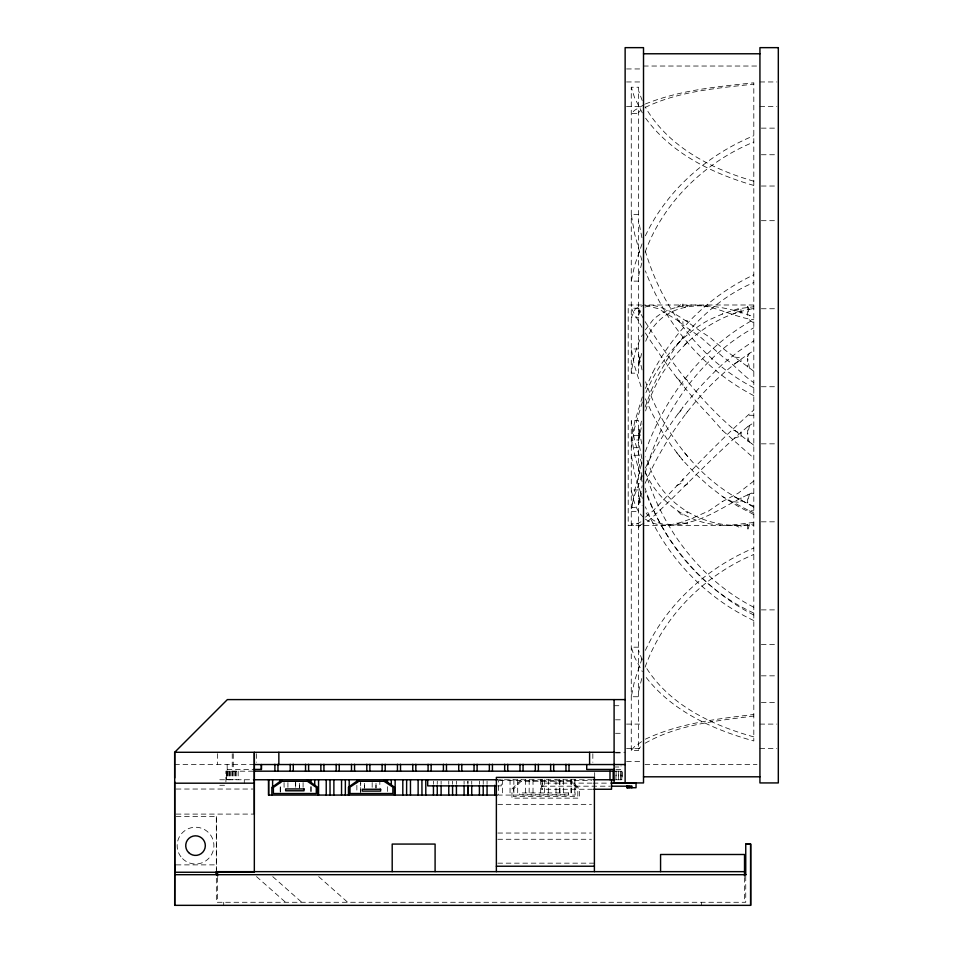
<?xml version="1.0" encoding="UTF-8"?>
<svg xmlns="http://www.w3.org/2000/svg" width="953" height="953" viewBox="0 0 953 953"><rect width="100%" height="100%" fill="white"/><g stroke="black" fill="none" stroke-linecap="round" stroke-linejoin="round"><path stroke-width="0.71" stroke-dasharray="4.76 3.57" d="M299.421 788.107L299.421 782.544L299.373 788.107M620.498 779.757L620.558 771.18M618.509 779.757L618.58 771.18M295.716 782.544L295.656 788.107L295.585 782.544M364.439 788.107L364.487 782.544L364.511 788.107M615.936 779.757L616.031 771.18M638.641 504.328L642.167 485.708M631.267 373.159L631.267 87.235L638.641 87.235L638.641 373.159L631.267 373.159C633.078 359.996 635.842 346.511 642.429 334.837M638.641 366.202L641.905 352.181M638.641 440.596L642.024 423.93M749.284 494.262L747.676 502.981L747.676 494.881L753.811 492.093M638.641 433.901L642.048 418.296M638.641 439.69L639.892 433.258M638.641 504.482L641.726 493.273M638.641 691.247L642.191 676.725M749.499 425.467L747.676 434.199L747.676 426.73L753.811 422.679M638.641 275.751L642.191 261.551M638.641 503.184L639.856 498.61M749.475 524.412L747.676 530.726L747.676 524.603L753.811 524.007M641.893 462.705L634.543 491.057L631.267 511.439L638.641 511.439M645.11 473.224C661.596 413.733 698.99 357.935 753.811 327.772M638.641 363.486L639.534 360.746M642.322 396.924L634.543 422.429L631.267 440.012L638.641 439.964M645.11 407.086L651.054 390.873M642.322 402.083L634.543 428.254L631.267 447.696L638.641 447.696M645.61 410.922C660.477 361.104 701.158 317.17 753.811 308.558M645.384 451.579C664.813 396.841 702.456 347.619 753.811 319.446M642.048 658.606L634.543 680.966L631.267 696.75L638.641 696.75M645.11 667.148C663.24 616.412 704.386 575.219 753.811 554.467M642.048 243.837L634.543 265.696L631.267 281.135L638.641 281.135M645.11 252.188C663.431 202.119 704.827 162.129 753.811 142.021M638.641 314.978L641.726 308.748M638.641 527.533L639.534 525.496L638.641 524.722M645.693 341.269C663.586 294.799 716.68 302.446 753.811 316.92M642.143 475.499L634.543 495.286L631.267 507.52L638.641 507.52M645.11 483.338L651.054 470.21C674.545 422.894 708.639 378.865 753.811 350.597M645.384 388.467L652.865 372.349M651.054 390.801L658.32 375.137L666.862 360.055M645.931 392.588C658.678 362.736 679.775 335.885 708.579 320.125L722.85 313.799L737.967 308.796L753.811 306.735M645.384 468.042C663.991 428.588 690.996 393.577 722.85 363.915L737.967 351.764L753.811 340.84M645.384 650.375C666.719 603.952 707.031 567.762 753.811 548.023M749.475 353.086L747.676 356.577L747.676 354.194M645.384 235.796C666.921 190.016 707.4 154.874 753.811 135.719M652.865 372.266C674.748 329.917 710.628 295.096 753.811 274.833M666.862 359.96L676.618 345.629C697.048 319.291 722.755 295.501 753.811 282.553M645.384 329.893L652.865 320.029C663.633 309.582 677.797 306.044 692.295 304.996C714.131 304.757 732.833 317.075 753.811 319.767M676.749 344.915L682.908 337.553L682.908 338.506M684.623 344.915L687.518 341.901M631.267 750.368L631.267 420.642L638.641 420.642L638.641 750.368L631.267 750.368L634.543 746.556L644.157 739.909M638.641 749.034L640.523 746.854M645.384 517.169L653.103 510.796C685.898 476.44 718.228 441.406 753.811 410.016M747.676 426.73C712.379 456.368 681.514 490.914 647.468 521.815L645.11 522.685M678 413.852L682.908 408.337L682.908 406.955M685.874 413.852L687.518 411.541M521.148 779.757L511.964 788.941L511.964 798.137L579.364 798.137L579.364 788.941L570.168 779.757M638.641 112.466L640.523 110.596M753.811 480.991L738.134 493.273L722.85 501.29L708.579 511.022C689.662 519.182 664.932 533.037 645.384 519.111M676.749 307.497L682.908 303.149L682.908 306.401M684.611 307.497L687.518 305.448L687.518 306.985M722.16 314.073L722.85 313.799M734.608 363.689L741.017 359.865M645.11 743.221C678.012 724.494 716.906 720.766 753.811 716.048M733.5 314.073L741.017 309.654M747.676 494.881C727.508 503.97 709.473 518.027 687.518 522.578C673.366 526.818 655.235 526.58 646.098 513.012M676.749 485.625L682.908 482.361L682.908 478.99M684.611 485.625L687.518 484.088L687.518 482.504M644.157 104.627L634.543 110.334L631.267 113.61L638.641 113.61M645.11 107.475C678.798 91.131 717.097 88.236 753.811 84.138M643.966 523.257L639.534 525.496M645.384 739.183C679.215 723.208 717.073 718.919 753.811 714.488M645.384 103.996C679.775 90.13 717.24 86.64 753.811 82.804L753.811 740.957C713.035 729.676 671.591 710.962 645.384 676.427M640.94 521.815L633.411 525.579L631.267 523.733L638.641 523.733M645.11 307.116L650.97 304.996C673.819 308.701 690.782 325.759 709.937 337.302C723.47 350.025 739.135 360.008 753.811 371.253M734.263 438.213L741.017 435.997M734.263 310.916L741.017 308.867L741.017 313.37M747.676 524.603C708.127 529.689 666.921 507.854 651.054 470.627L645.646 456.761M753.811 522.399L727.913 525.579L722.85 525.043C689.233 524.686 659 502.767 645.384 472.485M591.944 783.128L541.983 783.128L541.983 786.189L543.079 786.189L543.079 783.128M643.513 66.031L756.992 66.031M626.55 68.95L643.513 68.95M626.55 81.958L643.513 81.958M759.934 81.958L776.898 81.958M626.55 106.474L643.513 106.474M759.934 106.474L776.898 106.474M761.352 128.143L776.898 128.143M761.352 154.743L776.898 154.743M761.352 186.026L776.898 186.026M638.641 214.354L631.267 214.354L634.543 233.604L641.893 260.372M761.352 220.691L776.898 220.691M641.488 304.996L628.194 304.996L628.194 525.579L753.811 525.579M753.811 304.996L644.442 304.996L635.377 308.748L631.267 317.706L638.641 317.706M638.641 308.212L631.267 308.212L641.988 327.308M752 308.748L753.811 308.748M761.352 308.748L776.898 308.748M638.641 348.953L631.267 348.953L634.543 365.928L641.929 389.42M761.352 386.739L776.898 386.739M749.201 415.282L753.811 415.282M638.641 435.497L631.267 435.497L634.543 454.557L642.096 481.67M645.11 321.626C674.081 367.286 708.055 411.756 752 443.836L753.811 443.836M761.352 443.836L776.898 443.836M638.641 455.26L631.267 455.26L634.543 472.807L642.322 498.419M638.641 489.949L631.267 489.949C633.447 500.051 635.818 511.261 644.371 518.039M752 493.273L753.811 493.273M645.384 398.807L652.865 414.865L661.656 430.804L671.686 446.052L682.908 460.347L695.225 473.581L708.579 485.732L722.85 496.775L749.201 510.796L753.811 510.796M761.352 521.815L776.898 521.815M761.352 609.884L776.898 609.884M761.352 644.55L776.898 644.55M638.641 647.182L631.267 647.182L634.543 657.141L642.322 671.674M761.352 675.832L776.898 675.832M761.352 702.432L776.898 702.432M614.101 705.72L622.38 705.72M615.483 719.813L622.38 719.813M626.55 724.101L643.513 724.101M759.934 724.101L776.898 724.101M615.483 733.298L622.38 733.298M626.55 748.605L643.513 748.605M759.934 748.605L776.898 748.605M615.483 752.286L625.132 752.286M615.483 752.906L622.38 752.906M626.55 761.626L642.108 761.626M174.685 764.544L253.284 764.544M644.99 764.544L756.992 764.544M614.101 766.998L622.38 766.998M227.136 769.44L253.081 769.44M616.007 769.44L621.022 769.44L621.022 765.771M253.176 771.18L225.909 771.18L225.909 783.437M614.971 771.18L622.249 771.18L622.249 779.757L615.65 779.757M219.786 779.757L253.224 779.757M592.516 779.757L498.55 779.757L498.55 795.076L575.1 795.076L575.1 779.757M499.336 780.447L591.432 780.447M593.242 783.128L609.586 783.128M219.786 785.272L225.909 785.272M498.3 785.88L501.242 785.88L501.242 779.757M541.983 786.189L609.872 786.189M176.198 789.036L252.855 789.036M592.516 789.251L541.316 789.251L541.316 779.757M497.847 804.344L591.432 804.344M176.186 814.1L254.32 814.088M176.198 816.554L216.331 816.542L216.343 870.327M497.847 833.041L591.432 833.041M497.847 839.271L591.432 839.271M497.847 863.168L594.398 863.168M176.21 864.883L216.343 864.871M753.811 506.257C701.468 484.529 664.027 434.377 645.586 381.819M733.5 501.731L741.017 502.445L741.017 497.776M685.874 320.649L687.518 320.839L687.518 322.078M645.384 305.329L658.463 308.748L678 320.649L682.908 321.209L682.908 324.89L700.717 337.302L722.85 356.899C734.072 364.26 742.447 375.268 753.811 382.618M722.16 501.731L722.85 501.29M734.608 357.089L741.017 357.887L741.017 361.711M753.811 736.883C711.784 725.304 668.363 704.47 645.11 665.861M753.811 181.201C711.212 169.003 667.767 146.512 645.11 106.784M753.811 185.454C712.594 173.589 671.067 153.493 645.384 117.862M684.623 523.078L687.518 523.983L687.518 522.578M676.749 523.078L682.908 525.02L682.908 522.018M753.811 613.065C701.968 589.562 662.526 541.995 645.11 488.174M734.263 496.727L749.499 504.554M753.811 507.139L747.676 503.78M749.201 510.796L753.811 512.833M734.608 525.079L741.017 528.117L741.017 525.353M638.641 311.512L639.856 312.107M733.5 430.053L741.017 433.758M753.811 514.549L737.967 506.293L722.85 496.775M753.811 607.252C700.455 579.948 661.93 528.2 645.11 471.247M753.811 620.57C705.22 597.757 665.825 556.445 645.384 506.805M753.811 387.788C700.705 360.317 662.43 308.617 645.562 251.83M753.811 615.042C703.719 589.419 665.23 543.841 645.384 491.486M753.811 395.65C703.54 369.681 665.17 323.579 645.384 270.89M645.384 332.99C664.146 361.878 684.588 389.86 708.579 414.722L722.85 430.768L753.811 458.143M749.201 319.767L753.811 323.007M752 443.836L753.811 445.206M678 320.649L682.908 324.89M684.623 377.876L687.518 380.426L687.518 381.379M676.749 377.876L682.908 383.297L682.908 385.334M256.512 876.617L286.841 903.42M318.695 876.617L348.977 903.42M272.737 876.617L303.03 903.42M685.874 511.356L687.518 513.024L687.518 512.249M678 511.356L682.908 516.323L682.908 514.012M722.16 430.053L722.85 430.768M684.611 452.746L687.518 456.38M676.749 452.746L682.908 460.466M638.641 498.074L642.131 505.745M643.525 318.659L638.641 310.011M642.322 112.871L634.543 97.659L631.267 87.235M749.284 309.368L747.676 306.413L747.676 315.36M642.239 659.929L638.641 650.661M642.239 100.577L638.641 90.869M641.857 463.789L634.543 440.56L631.267 420.642M642.048 369.931L638.641 354.933M749.284 442.228L747.676 436.462L747.676 441.215M638.641 495.262L639.892 499.765M642.048 477.012L638.641 461.383M638.641 308.105L639.892 312.834M641.941 458.667L638.641 442.144M641.726 443.836L638.641 427.694M641.941 237.75L638.641 221.072M638.641 429.863L639.856 435.152M747.676 307.2L749.499 315.848M638.641 354.838L639.534 359.615M749.475 368.358L747.676 358.566L747.676 367.06M234.998 771.18L234.998 779.757M232.032 771.18L232.044 779.757M229.494 771.18L229.506 779.757M227.553 771.18L227.553 779.757M745.746 876.152L745.746 902.277L216.343 902.277L216.343 876.152M744.519 877.487L744.519 902.277M741.017 431.876L741.017 436.498M701.634 902.277L701.634 905.338M620.606 771.18L620.606 779.757M618.664 771.18L618.664 779.757M616.126 771.18L616.126 779.757M594.684 772.609L594.684 778.327M592.837 753.716L592.837 762.293M574.838 779.757L574.838 795.076M571.312 779.757L571.312 795.076M570.966 779.757L570.966 795.076M563.652 779.757L563.652 795.076M559.828 779.757L559.828 795.076M559.78 779.757L559.78 795.076M555.992 779.757L555.992 795.076M548.332 779.757L548.332 795.076M544.461 779.757L544.508 795.076M542.519 779.757L542.519 789.251M540.685 779.757L540.673 795.076M533.013 779.757L533.025 795.076M529.189 779.757L529.141 795.076M525.353 779.757L525.353 795.076M517.705 779.757L517.693 795.076M513.87 779.757L513.87 795.076M510.034 779.757L510.034 795.076M502.386 779.757L502.386 795.076M487.066 781.15L487.066 783.938M483.231 779.757L483.231 783.938M479.407 781.15L479.407 783.938M471.747 781.15L471.747 783.938M464.087 781.15L464.087 783.938M456.427 781.15L456.427 783.938M452.592 781.15L452.556 783.938M448.768 781.15L448.768 783.938M441.108 781.15L441.108 783.938M437.284 781.15L437.236 783.938M433.448 781.15L433.448 783.938M387.49 786.713L387.49 792.288M379.83 779.757L379.842 788.107M372.17 782.544L372.17 788.107M356.863 785.32L356.863 792.288M311.059 786.713L311.059 792.288M310.904 786.713L310.904 792.288M303.09 782.544L303.09 788.107M287.925 782.544L287.925 788.107M284.054 782.544L284.101 788.107M256.345 753.716L256.345 762.293M244.29 779.757L244.29 783.437M238.167 771.18L238.167 779.757M236.225 771.18L236.225 779.757M235.177 771.18L235.188 779.757M233.259 753.716L233.259 769.44M233.163 771.18L233.163 779.757M232.234 753.716L232.234 769.44M232.21 771.18L232.21 779.757M230.435 771.18L230.435 779.757M229.637 771.18L229.637 779.757M228.243 771.18L228.243 779.757M227.648 771.18L227.648 779.757M227.136 764.544L227.231 769.44M226.719 771.18L226.719 779.757M223.705 902.277L223.705 905.338M217.57 753.644L217.57 764.544M217.57 877.487L217.57 902.277M216.331 816.542L216.343 870.482M621.809 771.18L621.773 779.757L621.832 771.18M521.148 781.281L513.488 788.941L513.488 796.601L577.828 796.601L577.828 788.941L570.168 781.281L521.148 781.281M568.643 792.932L519.623 792.932L519.623 794.766L568.643 794.766L568.643 792.932M226.326 779.757L226.326 771.18L226.385 779.757M467.911 783.938L467.911 781.15L467.875 783.938M376.006 788.107L376.006 782.544L375.959 788.107M360.687 792.288L360.687 782.544L360.639 792.288M280.265 792.288L280.265 785.32L280.265 792.288M182.535 858.617A18.381 18.381 0 0 0 213.293 850.374A18.381 18.381 0 0 0 190.779 827.859A18.381 18.381 0 0 0 182.535 858.617"/><path stroke-width="1.43" d="M745.746 874.711L745.746 844.072L750.642 844.072L750.642 905.35L174.685 905.338L174.721 864.883M174.685 781.805L174.685 783.199L254.332 783.175M254.332 782.806L254.332 752.274L254.32 814.088M278.848 764.544L278.848 752.286M282.279 779.757L271.867 787.416L271.867 795.076M358.876 779.757L348.453 787.107L348.453 795.076M174.721 905.338L174.721 874.687L746.187 874.699M643.513 53.773L759.934 53.773M625.132 699.597L227.374 699.597L174.685 752.286L174.685 777.982M614.733 752.286L174.685 752.286L174.721 872.245L254.332 872.257L254.332 782.901M254.332 764.544L625.132 764.544M253.843 769.44L261.444 769.44L261.444 764.544M614.53 769.44L586.714 769.44L586.714 764.544M254.403 771.18L614.399 771.18M643.513 776.802L759.934 776.802M253.701 779.757L497.549 779.757M593.767 779.757L614.84 779.757M610.956 783.128L636.044 783.128L636.044 787.726L626.848 787.726L626.848 786.189M496.823 785.88L427.706 785.88L427.706 779.757M611.266 786.189L632.018 786.189L632.018 787.726M593.91 789.251L611.528 789.251L611.528 779.757M497.275 795.076L268.472 795.076L268.472 779.757M496.37 866.229L594.398 866.229M744.519 871.65L217.57 871.65L217.57 876.021M745.746 844.072L750.642 844.072L750.642 905.35M383.999 779.757L394.411 787.107L394.411 795.076M307.402 779.757L317.814 787.416L317.814 795.076M174.685 782.925L174.733 874.699M744.519 876.021L744.519 854.496L660.572 854.496L660.572 871.65M631.112 786.189L631.112 787.726M629.588 786.189L629.588 787.726M628.384 786.189L628.384 787.726M627.539 786.189L627.539 787.726M627.014 786.189L627.014 787.726M625.132 782.925L625.132 47.65L643.513 47.65L643.513 782.937L614.101 782.925L614.101 699.597M613.172 771.18L613.172 779.757M610.003 771.18L610.003 779.757M594.398 871.65L594.398 777.386L496.37 777.386L496.37 871.65M589.597 752.286L589.597 764.544M569.012 764.282L569.012 771.18M565.951 764.282L565.951 771.18M553.693 764.282L553.693 771.18M550.631 764.282L550.631 771.18M538.374 764.282L538.374 771.18M535.312 764.282L535.312 771.18M523.054 764.282L523.054 771.18M519.993 764.282L519.993 771.18M507.746 764.282L507.746 771.18M504.673 764.282L504.673 771.18M494.726 785.32L494.726 795.076M492.427 764.282L492.427 771.18M489.365 764.282L489.365 771.18M487.066 785.32L487.066 795.076M483.195 785.32L483.231 795.076M479.407 785.32L479.407 795.076M477.108 764.282L477.108 771.18M474.046 764.282L474.046 771.18M471.747 785.32L471.747 795.076M464.087 785.32L464.087 795.076M461.788 764.282L461.788 771.18M458.727 764.282L458.727 771.18M456.427 785.32L456.427 795.076M452.556 785.32L452.592 795.076M448.768 785.32L448.768 795.076M446.469 764.282L446.469 771.18M443.407 764.282L443.407 771.18M441.108 785.32L441.108 795.076M437.236 785.32L437.284 795.076M435.092 871.65L435.092 844.072L392.195 844.072L392.195 871.65M433.448 785.32L433.448 795.076M431.149 764.282L431.149 771.18M428.088 764.282L428.088 771.18M425.788 779.757L425.788 795.076M421.917 779.757L421.965 795.076M418.129 779.757L418.129 795.076M415.83 764.282L415.83 771.18M412.768 764.282L412.768 771.18M410.469 779.757L410.469 795.076M406.645 779.757L406.597 795.076M402.809 779.757L402.809 795.076M400.51 764.282L400.51 771.18M397.449 764.282L397.449 771.18M395.15 779.757L395.15 795.076M391.278 779.757L391.326 785.32M387.49 779.757L387.49 782.544M385.191 764.282L385.191 771.18M382.129 764.282L382.129 771.18M369.883 764.282L369.883 771.18M366.81 764.282L366.81 771.18M356.863 779.757L356.863 782.544M354.564 764.282L354.564 771.18M351.49 764.282L351.49 771.18M349.203 779.757L349.203 795.076M345.367 779.757L345.331 795.076M341.543 779.757L341.543 795.076M339.244 764.282L339.244 771.18M336.183 764.282L336.183 771.18M333.884 779.757L333.884 795.076M330.012 779.757L330.048 795.076M326.224 779.757L326.224 795.076M323.925 764.282L323.925 771.18M320.863 764.282L320.863 771.18M318.564 779.757L318.564 795.076M314.693 779.757L314.728 785.32M310.904 779.757L310.904 782.544M308.605 764.282L308.605 771.18M305.544 764.282L305.544 771.18M293.286 764.282L293.286 771.18M290.224 764.282L290.224 771.18M280.265 779.757L280.265 782.544M277.966 764.282L277.966 771.18M274.905 764.282L274.905 771.18M272.606 779.757L272.606 788.107M268.734 779.757L268.734 795.076M261.348 764.544L261.348 769.44M282.279 781.281L273.392 787.416L273.392 793.539L316.289 793.539L316.289 787.416L307.402 781.281L282.279 781.281M358.876 781.281L349.989 787.107L349.989 793.539L392.874 793.539L392.874 787.107L383.999 781.281L358.876 781.281M778.315 47.65L759.934 47.65L759.934 782.937L778.315 782.925L778.315 47.65M304.031 788.941L285.65 788.941L285.65 790.787L304.031 790.787L304.031 788.941M380.628 789.251L362.247 789.251L362.247 791.085L380.628 791.085L380.628 789.251M216.343 874.699L216.343 871.792L216.343 874.675M467.911 795.076L467.911 785.32L467.875 795.076M188.599 852.554A9.804 9.804 0 0 0 205.002 848.146A9.804 9.804 0 0 0 192.994 836.15A9.804 9.804 0 0 0 188.599 852.554"/></g></svg>
